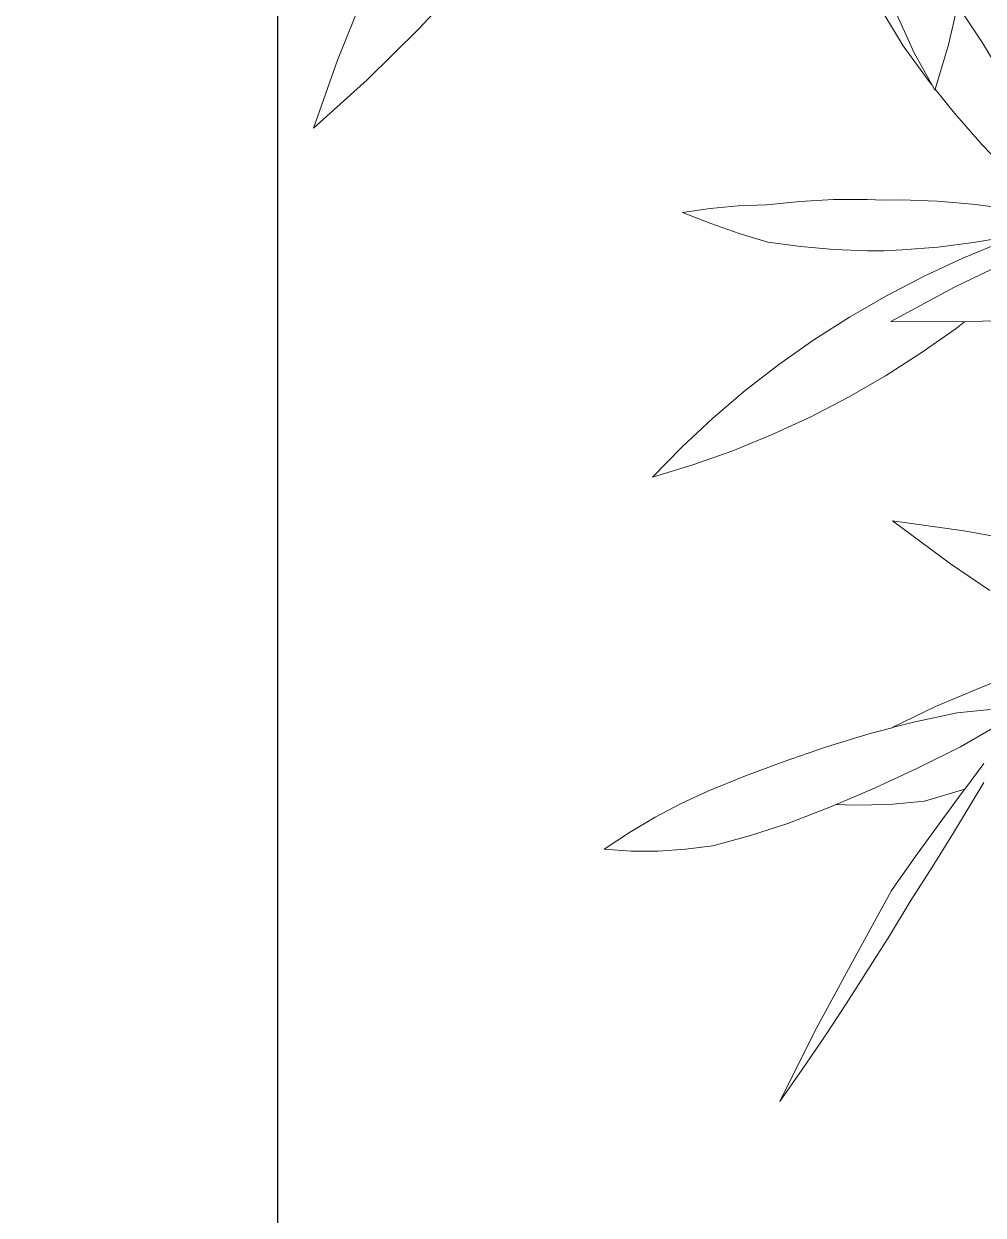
# Model space of a CAD drawing. Header units: millimetres. Extents: x 17 to 218440, y 21 to 53693.
# Drawn here: x 41038.7 to 41299.6, y 16766.3 to 17090.3 of the extents above; entities that cross this region are included whole.
import ezdxf

# ---------------------------------------------------------------- set-up
doc = ezdxf.new("R2010")
doc.units = ezdxf.units.MM
doc.header["$MEASUREMENT"] = 0
doc.linetypes.add('HIDDEN2', pattern=[0.1875, 0.125, -0.0625])
doc.layers.add('AS', color=8, linetype='HIDDEN2', lineweight=5)
doc.layers.add('Edges', color=7, linetype='Continuous', lineweight=18)

# ---------------------------------------------------------------- blocks, each defined once
blk = doc.blocks.new('OUTDOOR')
blk.add_line((1833117.56, 62258.33), (1833117.56, 44386.87))
blk = doc.blocks.new('BAMBOOPLAN')
at = {"layer": 'Edges'}
for p, q in [((-2.684, 1.2407), (-2.7005, 1.3975)), ((-2.6912, 1.3906), (-2.5618, 1.2914)), ((-2.9557, 1.2683), (-2.8491, 1.1794)), ((-2.8, 1.1685), (-2.9142, 1.2887)), ((-2.5618, 1.2914), (-2.437, 1.1865)), ((-2.6765, 1.0614), (-2.684, 1.2407)), ((-2.8491, 1.1794), (-2.7146, 1.0855)), ((-2.6933, 1.072), (-2.8, 1.1685)), ((-2.7146, 1.0855), (-2.6933, 1.072)), ((-2.6763, 1.0567), (-2.6933, 1.072)), ((-2.6765, 1.0614), (-2.576, 0.9979)), ((-2.6763, 1.0567), (-2.6765, 1.0614)), ((-2.576, 0.9979), (-2.4338, 0.9167)), ((-4.6502, 0.6276), (-4.5366, 0.8859)), ((-2.4338, 0.9167), (-2.2854, 0.8401)), ((-2.3939, 0.6865), (-2.2637, 0.7139)), ((-4.9099, 0.4104), (-4.8954, 0.6917)), ((-2.6596, 0.6118), (-2.5274, 0.6519)), ((-2.5274, 0.6519), (-2.3939, 0.6865)), ((-4.7753, 0.3752), (-4.6502, 0.6276)), ((-2.7249, 0.5891), (-2.6596, 0.6118)), ((-2.3419, 0.5462), (-2.2253, 0.6102)), ((-2.91, 0.527), (-2.7873, 0.5701)), ((-2.7873, 0.5701), (-2.7249, 0.5891)), ((-2.3608, 0.4754), (-2.2338, 0.5877)), ((-2.3552, 0.3585), (-2.1552, 0.5569)), ((-3.0311, 0.477), (-2.91, 0.527)), ((-2.4668, 0.485), (-2.3419, 0.5462)), ((-3.1497, 0.4221), (-3.0311, 0.477)), ((-2.5944, 0.4289), (-2.4668, 0.485)), ((-2.48, 0.3609), (-2.3608, 0.4754)), ((-3.2526, 0.3825), (-3.1497, 0.4221)), ((-2.6608, 0.4029), (-2.5944, 0.4289)), ((-4.9116, 0.1293), (-4.9099, 0.4104)), ((-4.9116, 0.1293), (-4.7753, 0.3752)), ((-3.3525, 0.3379), (-3.2526, 0.3825)), ((-2.8454, 0.344), (-2.7208, 0.3818)), ((-2.7208, 0.3818), (-2.6608, 0.4029)), ((-3.449, 0.2885), (-3.3525, 0.3379)), ((-2.9711, 0.313), (-2.8454, 0.344)), ((-2.594, 0.2409), (-2.48, 0.3609)), ((-2.5455, 0.1516), (-2.3552, 0.3585)), ((-2.2741, 0.2439), (-2.0169, 0.3444)), ((-3.449, 0.2885), (-3.3313, 0.2831)), ((-3.3313, 0.2831), (-3.2142, 0.2827)), ((-3.2142, 0.2827), (-3.0981, 0.2876)), ((-3.0981, 0.2876), (-2.9711, 0.313)), ((-2.7025, 0.1159), (-2.594, 0.2409)), ((-2.5455, 0.1516), (-2.2793, 0.2419)), ((-2.2969, 0.2091), (-2.2741, 0.2439)), ((-2.2793, 0.2419), (-2.2741, 0.2439)), ((-2.3936, 0.0748), (-2.2969, 0.2091)), ((-2.8053, -0.0138), (-2.7025, 0.1159)), ((-2.4964, -0.055), (-2.3936, 0.0748)), ((-2.902, -0.1481), (-2.8053, -0.0138)), ((-2.6049, -0.18), (-2.4964, -0.055)), ((-2.9924, -0.2865), (-2.902, -0.1481)), ((-2.7189, -0.2999), (-2.6049, -0.18)), ((-3.0764, -0.4286), (-2.9924, -0.2865)), ((-2.8381, -0.4144), (-2.7189, -0.2999)), ((-2.9623, -0.5232), (-2.8381, -0.4144)), ((-3.1537, -0.5742), (-3.0764, -0.4286)), ((-2.0111, -0.5244), (-1.9021, -0.508)), ((-3.091, -0.6261), (-2.9623, -0.5232)), ((-2.2868, -0.5789), (-2.0111, -0.5244)), ((-3.224, -0.7228), (-3.1537, -0.5742)), ((-2.2868, -0.5789), (-2.0187, -0.6633)), ((-3.224, -0.7228), (-3.091, -0.6261)), ((-2.0187, -0.6633), (-1.8405, -0.7106)), ((-1.7527, -1.0809), (-1.5887, -0.9382)), ((-1.8923, -1.2062), (-1.7527, -1.0809)), ((-1.8049, -1.2011), (-1.6871, -1.1471)), ((-1.9544, -1.2909), (-1.8049, -1.2011)), ((-2.0252, -1.3383), (-1.8923, -1.2062)), ((-1.7507, -1.3221), (-1.6569, -1.2146)), ((-2.0252, -1.3383), (-1.9544, -1.2909)), ((-2.0993, -1.388), (-2.0253, -1.3385)), ((-2.0253, -1.3385), (-2.0252, -1.3383)), ((-1.881, -1.4546), (-1.7507, -1.3221)), ((-2.2422, -1.4918), (-2.0993, -1.388)), ((-1.6806, -1.4716), (-1.6428, -1.3541)), ((-1.6667, -1.6473), (-1.6187, -1.4234)), ((-2.0131, -1.5829), (-1.881, -1.4546)), ((-1.8139, -1.5672), (-1.6806, -1.4716)), ((-1.7313, -1.6321), (-1.6837, -1.4812)), ((-1.6837, -1.4812), (-1.6806, -1.4716)), ((-2.3827, -1.6019), (-2.2422, -1.4918)), ((-1.9375, -1.6234), (-1.8139, -1.5672)), ((-2.5038, -1.7009), (-2.3827, -1.6019)), ((-2.1336, -1.6921), (-2.0131, -1.5829)), ((-2.0668, -1.6719), (-1.9375, -1.6234)), ((-1.7773, -1.7843), (-1.7313, -1.6321)), ((-1.7016, -1.8004), (-1.6667, -1.6473)), ((-2.622, -1.8058), (-2.5038, -1.7009)), ((-2.2873, -1.8226), (-2.1486, -1.7057)), ((-2.1486, -1.7057), (-2.1336, -1.6921)), ((-2.1336, -1.6921), (-2.0668, -1.6719)), ((-1.8214, -1.9374), (-1.7773, -1.7843)), ((-1.7385, -1.9534), (-1.7016, -1.8004)), ((-2.7041, -1.8838), (-2.622, -1.8058)), ((-2.4096, -1.9143), (-2.2873, -1.8226)), ((-2.7829, -1.9674), (-2.7041, -1.8838)), ((-2.5343, -1.9995), (-2.4096, -1.9143)), ((-1.8479, -2.0917), (-1.8214, -1.9374)), ((-2.8581, -2.0563), (-2.7829, -1.9674)), ((-1.7719, -2.1067), (-1.7385, -1.9534)), ((-2.6302, -2.047), (-2.5343, -1.9995)), ((-2.9295, -2.1503), (-2.8581, -2.0563)), ((-2.7282, -2.0881), (-2.6302, -2.047)), ((-2.9295, -2.1503), (-2.8281, -2.1226)), ((-2.8281, -2.1226), (-2.7282, -2.0881)), ((-1.8739, -2.2457), (-1.8479, -2.0917)), ((-1.807, -2.2592), (-1.7719, -2.1067)), ((-1.8995, -2.3989), (-1.8739, -2.2457)), ((-1.8439, -2.4105), (-1.807, -2.2592)), ((-1.9245, -2.5509), (-1.8995, -2.3989)), ((-1.8824, -2.5603), (-1.8439, -2.4105)), ((-1.9245, -2.5509), (-1.9638, -2.8538)), ((-1.9224, -2.7082), (-1.8824, -2.5603)), ((-1.9638, -2.8538), (-1.9224, -2.7082))]:
    blk.add_line(p, q, dxfattribs=at)
blk = doc.blocks.new('GRID')
at = {"layer": 'AS', "ltscale": 1000}
blk.add_line((1830263.03, 43110.57), (1830263.03, 63784.83), dxfattribs=at)

msp = doc.modelspace()

# ---------------------------------------------------------------- linework, layer by layer
msp.add_lwpolyline([(41107.71, 18438.99), (41107.71, 7676.37), (40607.71, 7676.37), (40607.71, 18438.99), (41107.71, 18438.99)])

# ---------------------------------------------------------------- block references
for name, p in [('GRID', (-1789155.31, -36960.8)), ('OUTDOOR', (-1792009.85, -36960.8))]:
    msp.add_blockref(name, p)
at = {"xscale": 69.97983938875464, "yscale": 69.97983938875464, "zscale": 69.97983938875464, "rotation": 340.9588725647666}
msp.add_blockref('BAMBOOPLAN', (41439.4, 16941.17), dxfattribs=at)

doc.saveas('drawing.dxf')
